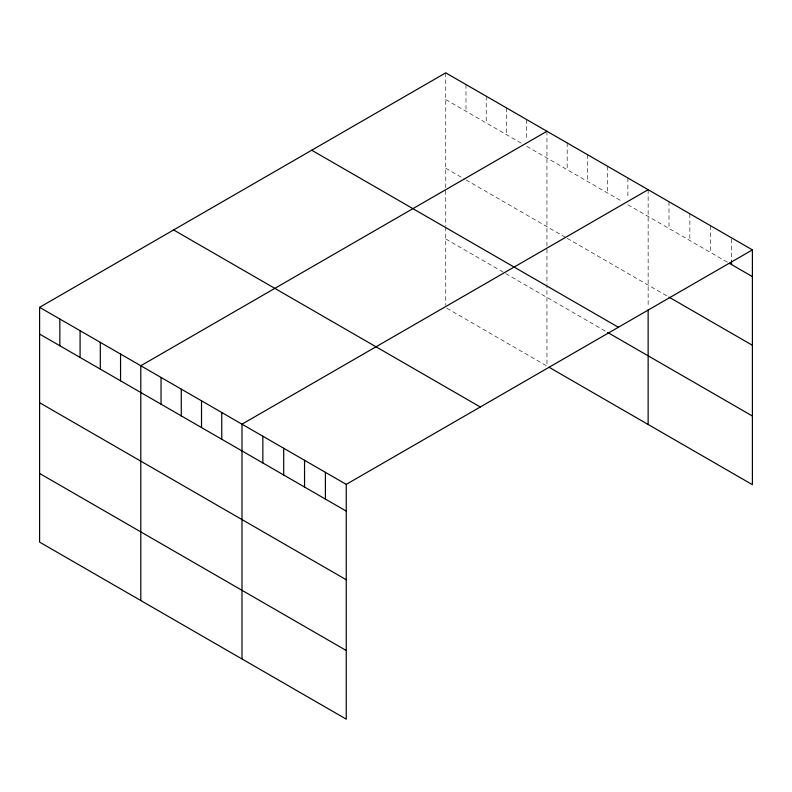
<?xml version="1.0" encoding="UTF-8"?>
<svg xmlns="http://www.w3.org/2000/svg" width="792" height="792" viewBox="0 0 792 792"><rect width="100%" height="100%" fill="white"/><g stroke="black" fill="none" stroke-linecap="round" stroke-linejoin="round"><path stroke-width="0.59" stroke-dasharray="3.96 2.97" d="M445.748 99.584L521.384 143.243M526.71 146.322L622.571 201.673M627.898 204.742L727.373 262.182M445.748 168.241L464.924 179.309M465.993 179.923L566.122 237.729M567.181 238.343L668.992 297.129M445.748 238.976L606.593 331.838M446.817 308.246L546.945 366.053L546.945 285.605M731.551 239.065L731.551 260.944M710.691 225.809L710.691 252.549M689.842 213.771L689.842 240.511M668.992 201.732L668.992 228.472M648.143 189.694L648.143 307.484M627.898 178.002L627.898 198.673M607.662 166.32L607.662 193.06M587.426 154.638L587.426 181.378M567.181 142.946L567.181 169.696M546.945 131.264L546.945 284.427M526.71 119.582L526.71 140.243M506.464 107.9L506.464 134.64M486.229 96.208L486.229 122.948M465.993 84.526L465.993 111.266M445.748 72.844L445.748 226.007M445.748 227.185L445.748 305.217"/><path stroke-width="1.19" d="M39.6 307.326L346.252 484.377L346.252 719.156L39.6 542.114L39.6 307.326L445.748 72.844L752.4 249.886L752.4 484.674L549.074 367.28M546.945 131.264L140.798 365.755L140.798 600.544M648.143 189.694L241.986 424.175L241.986 658.964M346.252 484.377L752.4 249.886M729.462 263.38L752.4 276.626M668.992 297.129L752.4 345.282M311.721 150.223L618.374 327.264M607.662 332.452L752.4 416.018M173.626 229.947L480.279 406.989M39.6 334.075L346.252 511.117M39.6 402.722L346.252 579.764M39.6 473.458L346.252 650.499M731.551 260.944L731.551 264.587M648.143 309.84L648.143 424.472M325.403 472.339L325.403 499.079M304.544 460.291L304.544 487.04M283.694 448.252L283.694 475.002M262.845 436.214L262.845 462.954M221.75 412.493L221.75 439.233M201.514 400.811L201.514 427.551M181.269 389.12L181.269 415.869M161.033 377.438L161.033 404.177M120.552 354.073L120.552 380.813M100.317 342.382L100.317 369.122M80.081 330.7L80.081 357.44M59.836 319.018L59.836 345.757"/></g></svg>
